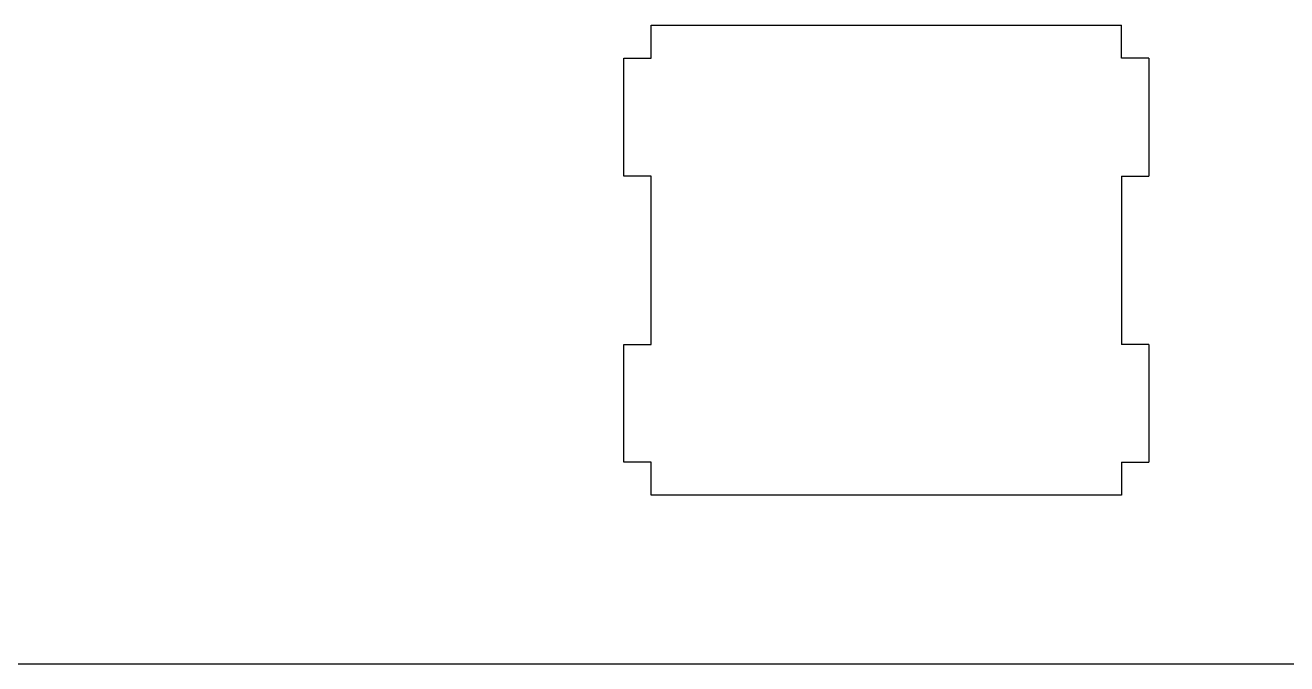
# Model space of a CAD drawing. Extents: x 16 to 306, y 20 to 120.
# Drawn here: x 114.09 to 151.5, y 19.78 to 38.72 of the extents above; entities that cross this region are included whole.
import ezdxf

# ---------------------------------------------------------------- set-up
doc = ezdxf.new("R2010")
doc.units = 0
doc.layers.add('LAYER_1', color=7, linetype='CONTINUOUS')

msp = doc.modelspace()

# ---------------------------------------------------------------- linework, layer by layer
at = {"layer": 'LAYER_1', "linetype": 'BYBLOCK'}
msp.add_line((20.023, 19.775), (280.468, 19.775), dxfattribs=at)
for points in [[(132.648, 38.718, 0), (132.719, 38.718, 0), (132.922, 38.718, 0), (133.247, 38.718, 0), (133.681, 38.718, 0), (134.212, 38.718, 0), (134.827, 38.718, 0), (135.515, 38.718, 0), (136.263, 38.718, 0), (137.06, 38.718, 0), (137.894, 38.718, 0), (138.751, 38.718, 0), (139.621, 38.718, 0), (140.49, 38.718, 0), (141.348, 38.718, 0), (142.181, 38.718, 0), (142.978, 38.718, 0), (143.726, 38.718, 0), (144.414, 38.718, 0), (145.03, 38.718, 0), (145.56, 38.718, 0), (145.994, 38.718, 0), (146.319, 38.718, 0), (146.523, 38.718, 0), (146.593, 38.718, 0)], [(132.648, 37.739, 0), (132.648, 37.744, 0), (132.648, 37.759, 0), (132.648, 37.781, 0), (132.648, 37.812, 0), (132.648, 37.849, 0), (132.648, 37.892, 0), (132.648, 37.94, 0), (132.648, 37.993, 0), (132.648, 38.049, 0), (132.648, 38.107, 0), (132.648, 38.168, 0), (132.648, 38.229, 0), (132.648, 38.29, 0), (132.648, 38.35, 0), (132.648, 38.408, 0), (132.648, 38.464, 0), (132.648, 38.517, 0), (132.648, 38.565, 0), (132.648, 38.608, 0), (132.648, 38.645, 0), (132.648, 38.676, 0), (132.648, 38.699, 0), (132.648, 38.713, 0), (132.648, 38.718, 0)], [(146.593, 37.739, 0), (146.593, 37.744, 0), (146.593, 37.759, 0), (146.593, 37.781, 0), (146.593, 37.812, 0), (146.593, 37.849, 0), (146.593, 37.892, 0), (146.593, 37.94, 0), (146.593, 37.993, 0), (146.593, 38.049, 0), (146.593, 38.107, 0), (146.593, 38.168, 0), (146.593, 38.229, 0), (146.593, 38.29, 0), (146.593, 38.35, 0), (146.593, 38.408, 0), (146.593, 38.464, 0), (146.593, 38.517, 0), (146.593, 38.565, 0), (146.593, 38.608, 0), (146.593, 38.645, 0), (146.593, 38.676, 0), (146.593, 38.699, 0), (146.593, 38.713, 0), (146.593, 38.718, 0)], [(131.837, 34.245, 0), (131.837, 34.263, 0), (131.837, 34.314, 0), (131.837, 34.396, 0), (131.837, 34.504, 0), (131.837, 34.637, 0), (131.837, 34.791, 0), (131.837, 34.964, 0), (131.837, 35.151, 0), (131.837, 35.351, 0), (131.837, 35.56, 0), (131.837, 35.774, 0), (131.837, 35.992, 0), (131.837, 36.21, 0), (131.837, 36.425, 0), (131.837, 36.634, 0), (131.837, 36.833, 0), (131.837, 37.021, 0), (131.837, 37.193, 0), (131.837, 37.348, 0), (131.837, 37.48, 0), (131.837, 37.589, 0), (131.837, 37.671, 0), (131.837, 37.722, 0), (131.837, 37.739, 0)], [(131.837, 37.739, 0), (131.841, 37.739, 0), (131.853, 37.739, 0), (131.872, 37.739, 0), (131.897, 37.739, 0), (131.928, 37.739, 0), (131.963, 37.739, 0), (132.003, 37.739, 0), (132.047, 37.739, 0), (132.093, 37.739, 0), (132.142, 37.739, 0), (132.192, 37.739, 0), (132.242, 37.739, 0), (132.293, 37.739, 0), (132.343, 37.739, 0), (132.391, 37.739, 0), (132.438, 37.739, 0), (132.481, 37.739, 0), (132.521, 37.739, 0), (132.557, 37.739, 0), (132.588, 37.739, 0), (132.613, 37.739, 0), (132.632, 37.739, 0), (132.644, 37.739, 0), (132.648, 37.739, 0)], [(147.405, 37.739, 0), (147.4, 37.739, 0), (147.389, 37.739, 0), (147.37, 37.739, 0), (147.344, 37.739, 0), (147.314, 37.739, 0), (147.278, 37.739, 0), (147.238, 37.739, 0), (147.194, 37.739, 0), (147.148, 37.739, 0), (147.099, 37.739, 0), (147.049, 37.739, 0), (146.999, 37.739, 0), (146.948, 37.739, 0), (146.898, 37.739, 0), (146.85, 37.739, 0), (146.804, 37.739, 0), (146.76, 37.739, 0), (146.72, 37.739, 0), (146.684, 37.739, 0), (146.653, 37.739, 0), (146.628, 37.739, 0), (146.609, 37.739, 0), (146.597, 37.739, 0), (146.593, 37.739, 0)], [(147.405, 37.739, 0), (147.405, 37.722, 0), (147.405, 37.671, 0), (147.405, 37.589, 0), (147.405, 37.48, 0), (147.405, 37.348, 0), (147.405, 37.193, 0), (147.405, 37.021, 0), (147.405, 36.833, 0), (147.405, 36.634, 0), (147.405, 36.425, 0), (147.405, 36.21, 0), (147.405, 35.992, 0), (147.405, 35.774, 0), (147.405, 35.56, 0), (147.405, 35.351, 0), (147.405, 35.151, 0), (147.405, 34.964, 0), (147.405, 34.791, 0), (147.405, 34.637, 0), (147.405, 34.504, 0), (147.405, 34.396, 0), (147.405, 34.314, 0), (147.405, 34.263, 0), (147.405, 34.245, 0)], [(132.648, 34.245, 0), (132.644, 34.245, 0), (132.632, 34.245, 0), (132.613, 34.245, 0), (132.588, 34.245, 0), (132.557, 34.245, 0), (132.521, 34.245, 0), (132.481, 34.245, 0), (132.438, 34.245, 0), (132.391, 34.245, 0), (132.343, 34.245, 0), (132.293, 34.245, 0), (132.242, 34.245, 0), (132.192, 34.245, 0), (132.142, 34.245, 0), (132.093, 34.245, 0), (132.047, 34.245, 0), (132.003, 34.245, 0), (131.963, 34.245, 0), (131.928, 34.245, 0), (131.897, 34.245, 0), (131.872, 34.245, 0), (131.853, 34.245, 0), (131.841, 34.245, 0), (131.837, 34.245, 0)], [(132.648, 29.245, 0), (132.648, 29.271, 0), (132.648, 29.344, 0), (132.648, 29.46, 0), (132.648, 29.616, 0), (132.648, 29.806, 0), (132.648, 30.027, 0), (132.648, 30.273, 0), (132.648, 30.542, 0), (132.648, 30.827, 0), (132.648, 31.126, 0), (132.648, 31.434, 0), (132.648, 31.745, 0), (132.648, 32.057, 0), (132.648, 32.365, 0), (132.648, 32.663, 0), (132.648, 32.949, 0), (132.648, 33.217, 0), (132.648, 33.464, 0), (132.648, 33.685, 0), (132.648, 33.875, 0), (132.648, 34.031, 0), (132.648, 34.147, 0), (132.648, 34.22, 0), (132.648, 34.245, 0)], [(146.593, 34.245, 0), (146.593, 34.22, 0), (146.593, 34.147, 0), (146.593, 34.031, 0), (146.593, 33.875, 0), (146.593, 33.685, 0), (146.593, 33.464, 0), (146.593, 33.217, 0), (146.593, 32.949, 0), (146.593, 32.663, 0), (146.593, 32.365, 0), (146.593, 32.057, 0), (146.593, 31.745, 0), (146.593, 31.434, 0), (146.593, 31.126, 0), (146.593, 30.827, 0), (146.593, 30.542, 0), (146.593, 30.273, 0), (146.593, 30.027, 0), (146.593, 29.806, 0), (146.593, 29.616, 0), (146.593, 29.46, 0), (146.593, 29.344, 0), (146.593, 29.271, 0), (146.593, 29.245, 0)], [(146.593, 34.245, 0), (146.597, 34.245, 0), (146.609, 34.245, 0), (146.628, 34.245, 0), (146.653, 34.245, 0), (146.684, 34.245, 0), (146.72, 34.245, 0), (146.76, 34.245, 0), (146.804, 34.245, 0), (146.85, 34.245, 0), (146.898, 34.245, 0), (146.948, 34.245, 0), (146.999, 34.245, 0), (147.049, 34.245, 0), (147.099, 34.245, 0), (147.148, 34.245, 0), (147.194, 34.245, 0), (147.238, 34.245, 0), (147.278, 34.245, 0), (147.314, 34.245, 0), (147.344, 34.245, 0), (147.37, 34.245, 0), (147.389, 34.245, 0), (147.4, 34.245, 0), (147.405, 34.245, 0)], [(131.837, 25.751, 0), (131.837, 25.769, 0), (131.837, 25.82, 0), (131.837, 25.902, 0), (131.837, 26.01, 0), (131.837, 26.143, 0), (131.837, 26.297, 0), (131.837, 26.47, 0), (131.837, 26.657, 0), (131.837, 26.857, 0), (131.837, 27.066, 0), (131.837, 27.281, 0), (131.837, 27.498, 0), (131.837, 27.716, 0), (131.837, 27.931, 0), (131.837, 28.14, 0), (131.837, 28.34, 0), (131.837, 28.527, 0), (131.837, 28.699, 0), (131.837, 28.854, 0), (131.837, 28.987, 0), (131.837, 29.095, 0), (131.837, 29.177, 0), (131.837, 29.228, 0), (131.837, 29.245, 0)], [(131.837, 29.245, 0), (131.841, 29.245, 0), (131.853, 29.245, 0), (131.872, 29.245, 0), (131.897, 29.245, 0), (131.928, 29.245, 0), (131.963, 29.245, 0), (132.003, 29.245, 0), (132.047, 29.245, 0), (132.093, 29.245, 0), (132.142, 29.245, 0), (132.192, 29.245, 0), (132.242, 29.245, 0), (132.293, 29.245, 0), (132.343, 29.245, 0), (132.391, 29.245, 0), (132.438, 29.245, 0), (132.481, 29.245, 0), (132.521, 29.245, 0), (132.557, 29.245, 0), (132.588, 29.245, 0), (132.613, 29.245, 0), (132.632, 29.245, 0), (132.644, 29.245, 0), (132.648, 29.245, 0)], [(147.405, 29.245, 0), (147.4, 29.245, 0), (147.389, 29.245, 0), (147.37, 29.245, 0), (147.344, 29.245, 0), (147.314, 29.245, 0), (147.278, 29.245, 0), (147.238, 29.245, 0), (147.194, 29.245, 0), (147.148, 29.245, 0), (147.099, 29.245, 0), (147.049, 29.245, 0), (146.999, 29.245, 0), (146.948, 29.245, 0), (146.898, 29.245, 0), (146.85, 29.245, 0), (146.804, 29.245, 0), (146.76, 29.245, 0), (146.72, 29.245, 0), (146.684, 29.245, 0), (146.653, 29.245, 0), (146.628, 29.245, 0), (146.609, 29.245, 0), (146.597, 29.245, 0), (146.593, 29.245, 0)], [(147.405, 29.245, 0), (147.405, 29.228, 0), (147.405, 29.177, 0), (147.405, 29.095, 0), (147.405, 28.987, 0), (147.405, 28.854, 0), (147.405, 28.699, 0), (147.405, 28.527, 0), (147.405, 28.34, 0), (147.405, 28.14, 0), (147.405, 27.931, 0), (147.405, 27.716, 0), (147.405, 27.498, 0), (147.405, 27.281, 0), (147.405, 27.066, 0), (147.405, 26.857, 0), (147.405, 26.657, 0), (147.405, 26.47, 0), (147.405, 26.297, 0), (147.405, 26.143, 0), (147.405, 26.01, 0), (147.405, 25.902, 0), (147.405, 25.82, 0), (147.405, 25.769, 0), (147.405, 25.751, 0)], [(132.648, 25.751, 0), (132.644, 25.751, 0), (132.632, 25.751, 0), (132.613, 25.751, 0), (132.588, 25.751, 0), (132.557, 25.751, 0), (132.521, 25.751, 0), (132.481, 25.751, 0), (132.438, 25.751, 0), (132.391, 25.751, 0), (132.343, 25.751, 0), (132.293, 25.751, 0), (132.242, 25.751, 0), (132.192, 25.751, 0), (132.142, 25.751, 0), (132.093, 25.751, 0), (132.047, 25.751, 0), (132.003, 25.751, 0), (131.963, 25.751, 0), (131.928, 25.751, 0), (131.897, 25.751, 0), (131.872, 25.751, 0), (131.853, 25.751, 0), (131.841, 25.751, 0), (131.837, 25.751, 0)], [(132.648, 24.773, 0), (132.648, 24.778, 0), (132.648, 24.792, 0), (132.648, 24.815, 0), (132.648, 24.845, 0), (132.648, 24.883, 0), (132.648, 24.926, 0), (132.648, 24.974, 0), (132.648, 25.027, 0), (132.648, 25.082, 0), (132.648, 25.141, 0), (132.648, 25.201, 0), (132.648, 25.262, 0), (132.648, 25.323, 0), (132.648, 25.383, 0), (132.648, 25.442, 0), (132.648, 25.498, 0), (132.648, 25.55, 0), (132.648, 25.599, 0), (132.648, 25.642, 0), (132.648, 25.679, 0), (132.648, 25.709, 0), (132.648, 25.732, 0), (132.648, 25.747, 0), (132.648, 25.751, 0)], [(146.593, 25.751, 0), (146.597, 25.751, 0), (146.609, 25.751, 0), (146.628, 25.751, 0), (146.653, 25.751, 0), (146.684, 25.751, 0), (146.72, 25.751, 0), (146.76, 25.751, 0), (146.804, 25.751, 0), (146.85, 25.751, 0), (146.898, 25.751, 0), (146.948, 25.751, 0), (146.999, 25.751, 0), (147.049, 25.751, 0), (147.099, 25.751, 0), (147.148, 25.751, 0), (147.194, 25.751, 0), (147.238, 25.751, 0), (147.278, 25.751, 0), (147.314, 25.751, 0), (147.344, 25.751, 0), (147.37, 25.751, 0), (147.389, 25.751, 0), (147.4, 25.751, 0), (147.405, 25.751, 0)], [(146.593, 25.751, 0), (146.593, 25.747, 0), (146.593, 25.732, 0), (146.593, 25.709, 0), (146.593, 25.679, 0), (146.593, 25.642, 0), (146.593, 25.599, 0), (146.593, 25.55, 0), (146.593, 25.498, 0), (146.593, 25.442, 0), (146.593, 25.383, 0), (146.593, 25.323, 0), (146.593, 25.262, 0), (146.593, 25.201, 0), (146.593, 25.141, 0), (146.593, 25.082, 0), (146.593, 25.027, 0), (146.593, 24.974, 0), (146.593, 24.926, 0), (146.593, 24.883, 0), (146.593, 24.845, 0), (146.593, 24.815, 0), (146.593, 24.792, 0), (146.593, 24.778, 0), (146.593, 24.773, 0)], [(146.593, 24.773, 0), (146.523, 24.773, 0), (146.319, 24.773, 0), (145.994, 24.773, 0), (145.56, 24.773, 0), (145.03, 24.773, 0), (144.414, 24.773, 0), (143.726, 24.773, 0), (142.978, 24.773, 0), (142.181, 24.773, 0), (141.348, 24.773, 0), (140.49, 24.773, 0), (139.621, 24.773, 0), (138.751, 24.773, 0), (137.894, 24.773, 0), (137.06, 24.773, 0), (136.263, 24.773, 0), (135.515, 24.773, 0), (134.827, 24.773, 0), (134.212, 24.773, 0), (133.681, 24.773, 0), (133.247, 24.773, 0), (132.922, 24.773, 0), (132.719, 24.773, 0), (132.648, 24.773, 0)]]:
    msp.add_polyline3d(points, dxfattribs=at)

doc.saveas('drawing.dxf')
